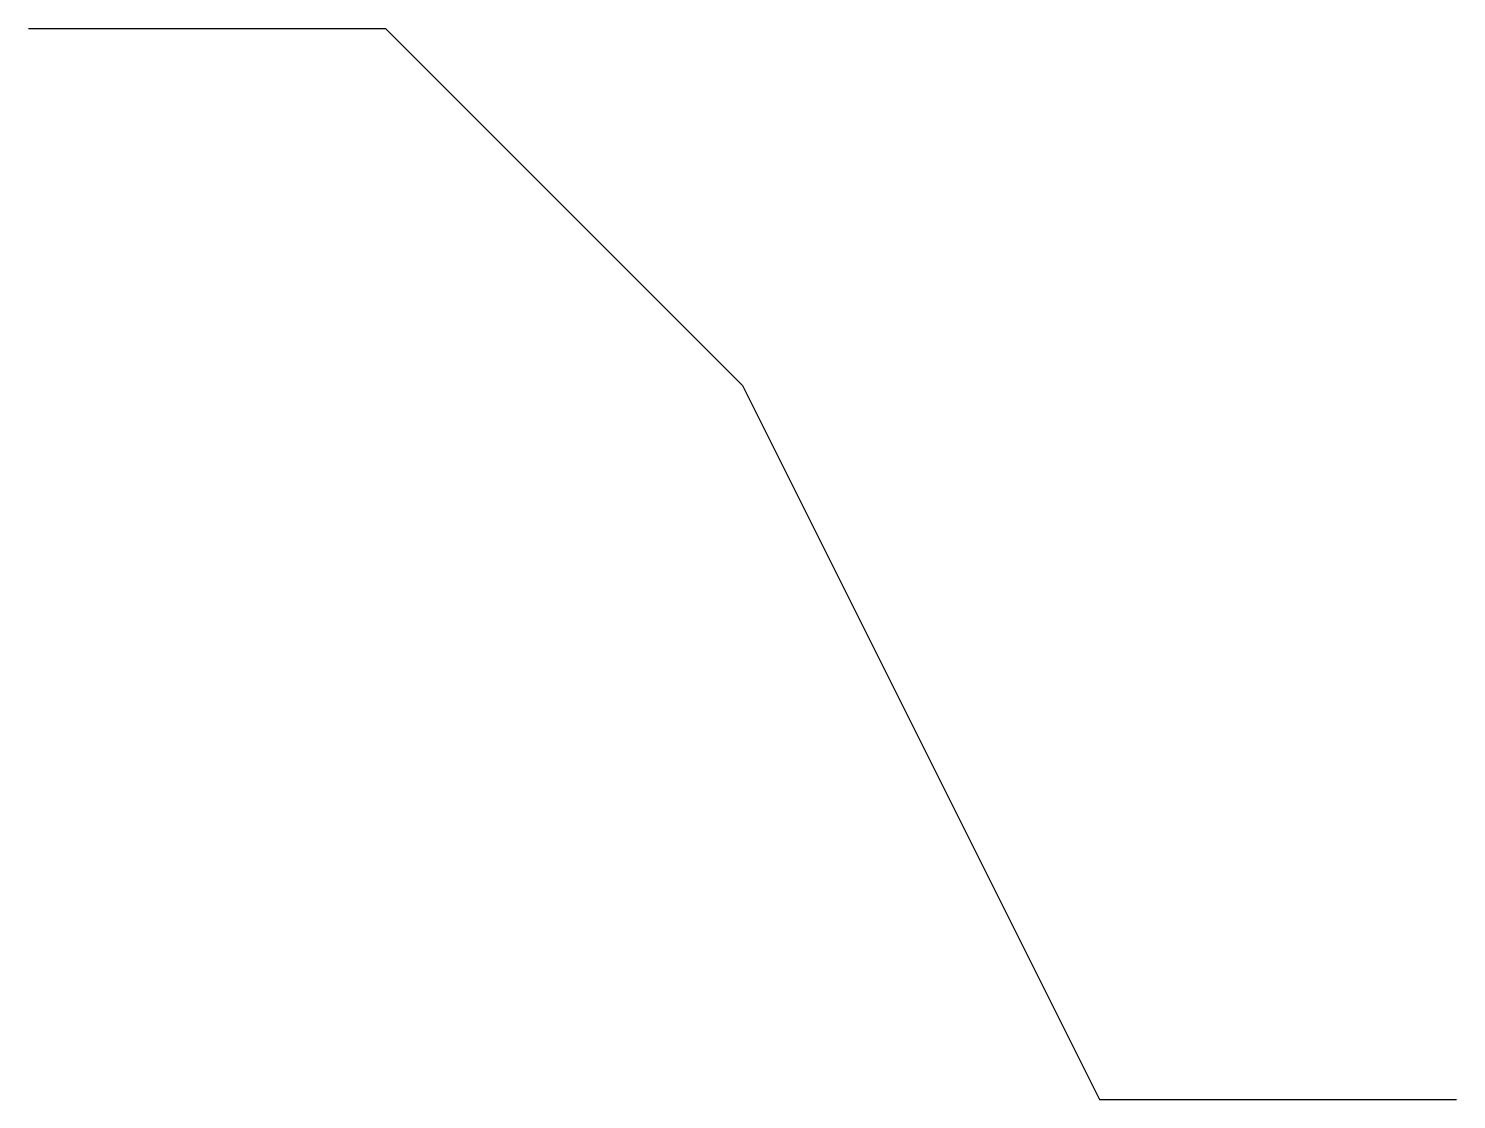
# Model space of a CAD drawing. Header units: millimetres. Extents: x 0 to 40, y -30 to 0.
import ezdxf

# ---------------------------------------------------------------- set-up
doc = ezdxf.new("R2010")
doc.units = ezdxf.units.MM
doc.header["$MEASUREMENT"] = 0
doc.layers.get('0').update_dxf_attribs({"lineweight": 25, "true_color": 0xffffff})

msp = doc.modelspace()

# ---------------------------------------------------------------- linework, layer by layer
for p, q in [((0, 0), (10, 0)), ((10, 0), (20, -10)), ((20, -10), (30, -30)), ((30, -30), (40, -30))]:
    msp.add_line(p, q)

doc.saveas('drawing.dxf')
